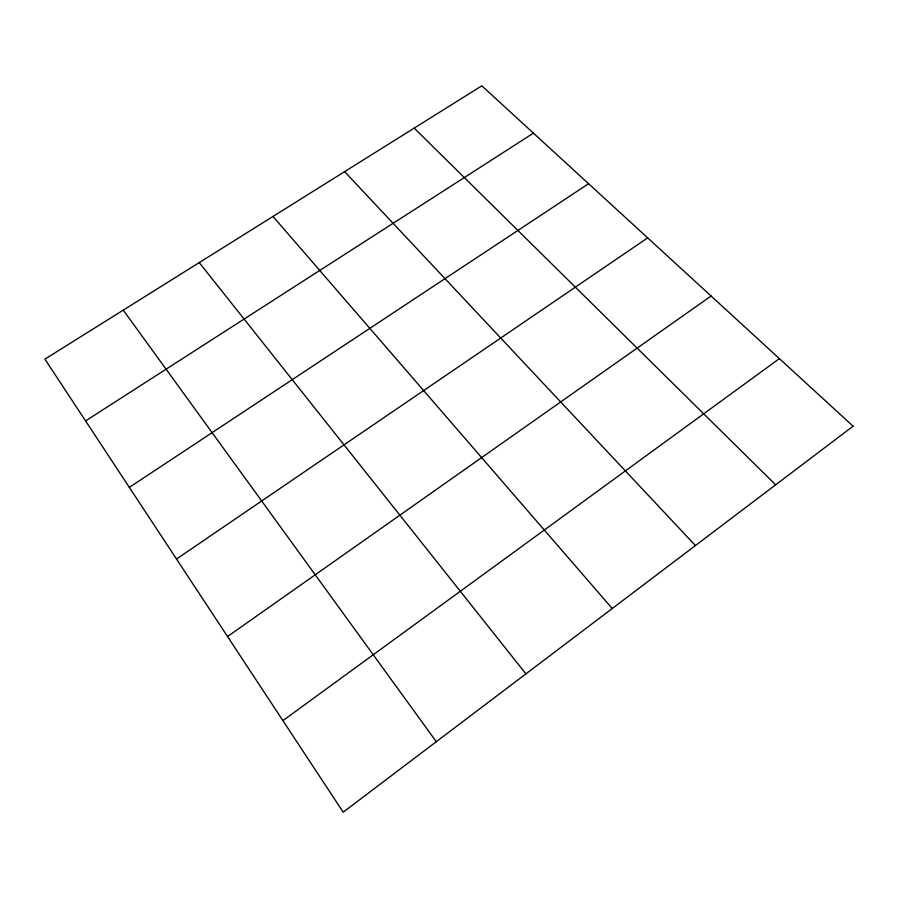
<?xml version="1.0" encoding="UTF-8"?>
<svg xmlns="http://www.w3.org/2000/svg" width="898" height="898" viewBox="0 0 898 898"><rect width="100%" height="100%" fill="white"/><g stroke="black" fill="none" stroke-linecap="round" stroke-linejoin="round"><path stroke-width="1.35" d="M282.904 720.623L779.385 358.628M227.542 636.536L711.104 296.026M176.513 559.027L647.671 237.869M129.334 487.378L588.594 183.708M85.579 420.926L533.434 133.14M414.191 128.111L775.659 484.819M344.619 171.641L695.422 545.557M273.003 216.44L612.234 608.53M199.233 262.586L525.925 673.87M123.239 310.136L436.305 741.703M853.1 426.202L343.193 812.185L44.9 359.144L481.811 85.815L853.1 426.202"/></g></svg>
